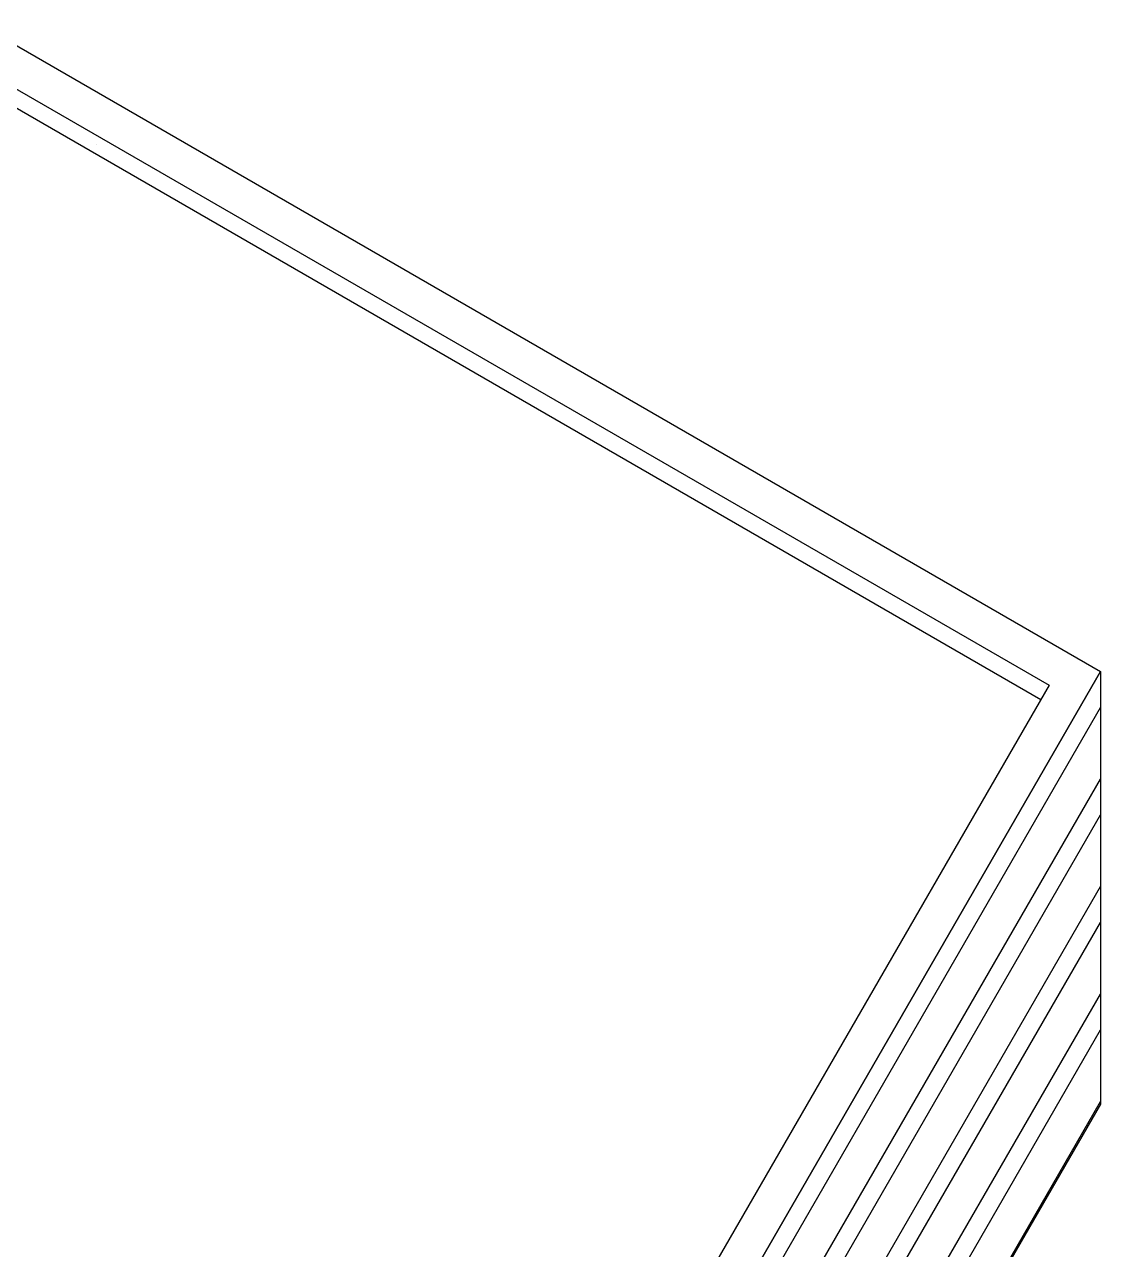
# Model space of a CAD drawing. Header units: millimetres. Extents: x 1417 to 35090, y -5751 to 14938.
# Drawn here: x 29679 to 32539, y 5502 to 8759 of the extents above; entities that cross this region are included whole.
import ezdxf

# ---------------------------------------------------------------- set-up
doc = ezdxf.new("R2010")
doc.units = ezdxf.units.MM
doc.layers.add('Thin', color=4, linetype='Continuous')

msp = doc.modelspace()

# ---------------------------------------------------------------- hatches: boundary and pattern name
h = msp.add_hatch()
h.set_pattern_fill('ANSI32', color=6, scale=15, angle=15)
h.set_pattern_definition([(60, (30538.69, 3574.6), (-123.7334, 71.4375), []), (60, (30603.74, 3592.03), (-123.7334, 71.4375), [])])
h.paths.add_polyline_path([(32538.7, 3538.7), (32538.7, 4688.7), (30738.7, 1571), (30738.7, 2771), (32538.7, 5888.7), (32538.7, 7038.7), (30538.7, 3574.6), (30538.7, 74.6)])

# ---------------------------------------------------------------- linework, layer by layer
msp.add_lwpolyline([(29870.6, 8438.4), (29870.6, 8438.4)], close=True)
at = {"layer": 'Thin'}
for points in [[(29559.6, 8758.7), (32538.7, 7038.7), (30538.7, 3574.6), (27559.6, 5294.6)], [(29509.6, 8672.1), (32402.1, 7002.1), (30502.1, 3711.2), (27609.6, 5381.2)], [(29520.9, 8615.5), (32380.4, 6964.5)], [(30538.7, 3574.6), (32538.7, 7038.7), (32538.7, 5888.7), (30738.7, 2771), (30738.7, 1571), (32538.7, 4688.7), (32538.7, 3538.7), (30538.7, 74.6)]]:
    msp.add_lwpolyline(points, dxfattribs=at)

doc.saveas('drawing.dxf')
